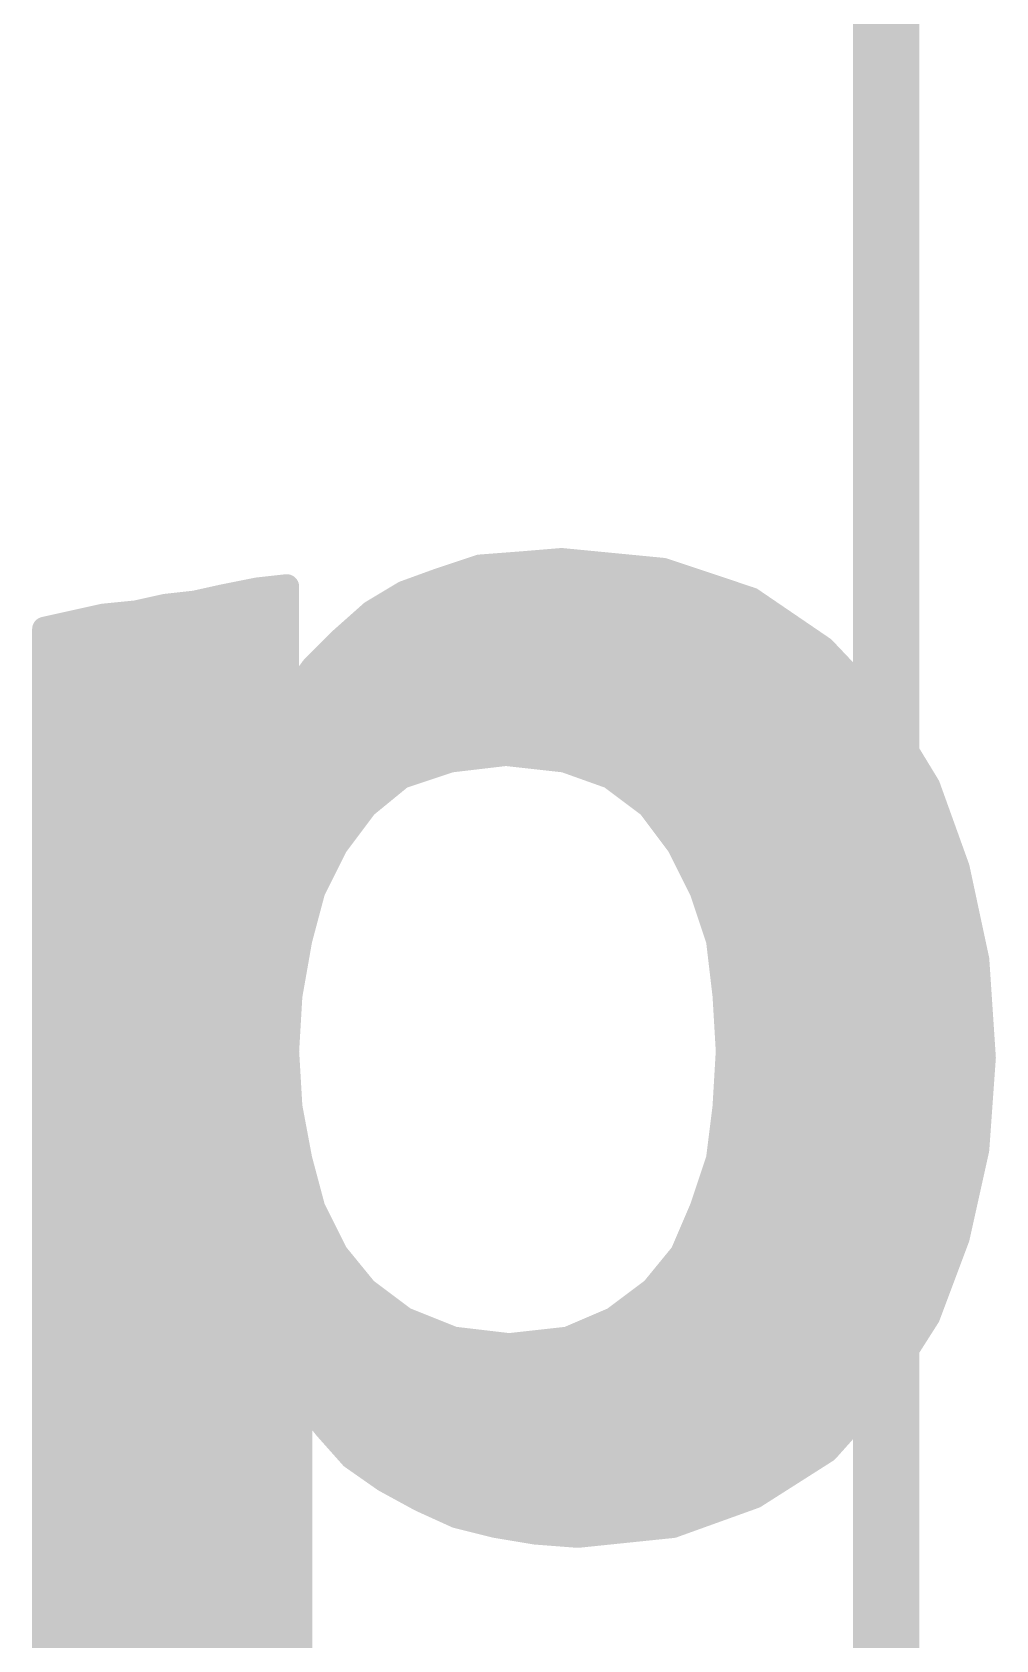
# Model space of a CAD drawing. Extents: x -0.1 to 74.4, y -25.4 to 49.6.
# Drawn here: x 31.552 to 34.498, y 24.251 to 29.165 of the extents above; entities that cross this region are included whole.
import ezdxf

# ---------------------------------------------------------------- set-up
doc = ezdxf.new("R2010")
doc.units = 0
doc.layers.add('1', color=12, linetype='CONTINUOUS')
doc.layers.add('21', color=41, linetype='CONTINUOUS')

msp = doc.modelspace()

# ---------------------------------------------------------------- linework, layer by layer
at = {"layer": '1', "const_width": 0.2032}
msp.add_lwpolyline([(34.163, 18.542), (34.163, 33.782)], dxfattribs=at)
at = {"layer": '21', "const_width": 0.0762}
for points in [[(32.92, 27.53), (33.05, 27.54)], [(33.05, 27.54), (33.17, 27.55)], [(33.17, 27.55), (33.48, 27.52)], [(32.69, 27.45), (32.8, 27.49)], [(32.8, 27.49), (32.92, 27.53)], [(32.8546, 27.5082), (33.5154, 27.5082)], [(33.48, 27.52), (33.75, 27.43)], [(32.05, 27.42), (32.14, 27.44)], [(32.14, 27.44), (32.24, 27.46)], [(32.24, 27.46), (32.33, 27.47)], [(32.33, 27.47), (32.33, 27.11)], [(32.59, 27.39), (32.69, 27.45)], [(31.77, 27.38), (31.87, 27.39)], [(31.87, 27.39), (31.96, 27.41)], [(31.96, 27.41), (32.05, 27.42)], [(32.104, 27.432), (32.33, 27.432)], [(32.5, 27.31), (32.59, 27.39)], [(32.66, 27.432), (33.744, 27.432)], [(33.75, 27.43), (33.97, 27.28)], [(31.59, 27.34), (31.68, 27.36)], [(31.59, 23.65), (31.59, 27.34)], [(31.6611, 27.3558), (32.33, 27.3558)], [(31.68, 27.36), (31.77, 27.38)], [(32.5515, 27.3558), (33.8588, 27.3558)], [(32.41, 27.22), (32.5, 27.31)], [(31.59, 27.2796), (32.33, 27.2796)], [(32.4696, 27.2796), (33.9704, 27.2796)], [(33.97, 27.28), (34.15, 27.09)], [(31.59, 27.2034), (32.33, 27.2034)], [(32.33, 27.11), (32.41, 27.22)], [(32.3979, 27.2034), (34.0426, 27.2034)], [(31.59, 27.1272), (32.33, 27.1272)], [(32.3425, 27.1272), (34.1148, 27.1272)], [(34.15, 27.09), (34.29, 26.86)], [(31.59, 27.051), (34.1737, 27.051)], [(31.59, 26.9748), (34.2201, 26.9748)], [(33, 26.96), (32.83, 26.94)], [(33.18, 26.94), (33, 26.96)], [(31.59, 26.8986), (32.7058, 26.8986)], [(32.83, 26.94), (32.68, 26.89)], [(33.32, 26.89), (33.18, 26.94)], [(33.2959, 26.8986), (34.2665, 26.8986)], [(32.68, 26.89), (32.57, 26.8)], [(33.44, 26.8), (33.32, 26.89)], [(34.29, 26.86), (34.38, 26.61)], [(31.59, 26.8224), (32.5974, 26.8224)], [(32.57, 26.8), (32.48, 26.68)], [(33.4101, 26.8224), (34.3035, 26.8224)], [(33.53, 26.68), (33.44, 26.8)], [(31.59, 26.7462), (32.5297, 26.7462)], [(33.4804, 26.7462), (34.331, 26.7462)], [(31.59, 26.67), (32.475, 26.67)], [(32.48, 26.68), (32.41, 26.54)], [(33.6, 26.54), (33.53, 26.68)], [(33.535, 26.67), (34.3584, 26.67)], [(34.38, 26.61), (34.44, 26.33)], [(31.59, 26.5938), (32.4369, 26.5938)], [(33.5731, 26.5938), (34.3835, 26.5938)], [(31.59, 26.5176), (32.404, 26.5176)], [(32.41, 26.54), (32.37, 26.39)], [(33.65, 26.39), (33.6, 26.54)], [(33.6075, 26.5176), (34.3998, 26.5176)], [(31.59, 26.4414), (32.3837, 26.4414)], [(33.6329, 26.4414), (34.4161, 26.4414)], [(31.59, 26.3652), (32.3656, 26.3652)], [(32.37, 26.39), (32.34, 26.22)], [(33.67, 26.22), (33.65, 26.39)], [(33.6529, 26.3652), (34.4325, 26.3652)], [(34.44, 26.33), (34.46, 26.03)], [(31.59, 26.289), (32.3522, 26.289)], [(33.6619, 26.289), (34.4427, 26.289)], [(31.59, 26.2128), (32.3396, 26.2128)], [(32.34, 26.22), (32.33, 26.05)], [(33.68, 26.05), (33.67, 26.22)], [(33.6704, 26.2128), (34.4478, 26.2128)], [(31.59, 26.1366), (32.3351, 26.1366)], [(33.6749, 26.1366), (34.4529, 26.1366)], [(31.59, 26.0604), (32.3306, 26.0604)], [(33.6794, 26.0604), (34.458, 26.0604)], [(32.33, 26.05), (32.34, 25.88)], [(33.67, 25.88), (33.68, 26.05)], [(33.68, 26.05), (34.46, 26.03)], [(34.46, 26.03), (33.68, 26.05)], [(34.46, 26.03), (34.44, 25.75)], [(31.59, 25.9842), (32.3339, 25.9842)], [(33.6761, 25.9842), (34.4567, 25.9842)], [(31.59, 25.908), (32.3383, 25.908)], [(32.34, 25.88), (32.37, 25.72)], [(33.65, 25.72), (33.67, 25.88)], [(33.6716, 25.908), (34.4513, 25.908)], [(31.59, 25.8318), (32.349, 25.8318)], [(33.664, 25.8318), (34.4458, 25.8318)], [(31.59, 25.7556), (32.3633, 25.7556)], [(32.37, 25.72), (32.41, 25.57)], [(33.6, 25.57), (33.65, 25.72)], [(33.6545, 25.7556), (34.4404, 25.7556)], [(34.44, 25.75), (34.38, 25.48)], [(31.59, 25.6794), (32.3808, 25.6794)], [(33.6365, 25.6794), (34.4243, 25.6794)], [(31.59, 25.6032), (32.4011, 25.6032)], [(32.41, 25.57), (32.48, 25.43)], [(33.54, 25.43), (33.6, 25.57)], [(34.29, 25.24), (33.6, 25.57)], [(33.6, 25.57), (34.29, 25.24)], [(33.6111, 25.6032), (34.4074, 25.6032)], [(31.59, 25.527), (32.4315, 25.527)], [(33.5816, 25.527), (33.6899, 25.527)], [(33.6899, 25.527), (34.3904, 25.527)], [(34.38, 25.48), (34.29, 25.24)], [(31.59, 25.4508), (32.4696, 25.4508)], [(32.48, 25.43), (32.57, 25.32)], [(33.45, 25.32), (33.54, 25.43)], [(33.5489, 25.4508), (33.8492, 25.4508)], [(33.8492, 25.4508), (34.3691, 25.4508)], [(31.59, 25.3746), (32.5253, 25.3746)], [(33.4947, 25.3746), (34.0086, 25.3746)], [(34.0086, 25.3746), (34.3405, 25.3746)], [(32.57, 25.32), (32.69, 25.23)], [(33.33, 25.23), (33.45, 25.32)], [(31.59, 25.2984), (32.5988, 25.2984)], [(33.4212, 25.2984), (34.1679, 25.2984)], [(34.1679, 25.2984), (34.3119, 25.2984)], [(31.59, 25.2222), (32.7095, 25.2222)], [(32.69, 25.23), (32.84, 25.17)], [(33.19, 25.17), (33.33, 25.23)], [(33.3118, 25.2222), (34.2787, 25.2222)], [(34.29, 25.24), (34.15, 25.02)], [(31.59, 25.146), (34.2302, 25.146)], [(32.84, 25.17), (33.01, 25.15)], [(33.01, 25.15), (33.19, 25.17)], [(31.59, 25.0698), (34.1817, 25.0698)], [(31.59, 24.9936), (32.37, 24.9936)], [(32.45, 24.9), (32.37, 25)], [(32.37, 25), (32.37, 22.96)], [(32.3751, 24.9936), (34.1264, 24.9936)], [(34.15, 25.02), (33.98, 24.83)], [(31.59, 24.9174), (32.37, 24.9174)], [(32.4361, 24.9174), (34.0582, 24.9174)], [(32.53, 24.81), (32.45, 24.9)], [(31.59, 24.8412), (32.37, 24.8412)], [(32.5023, 24.8412), (33.99, 24.8412)], [(33.98, 24.83), (33.76, 24.69)], [(32.63, 24.74), (32.53, 24.81)], [(31.59, 24.765), (32.37, 24.765)], [(32.5943, 24.765), (33.8779, 24.765)], [(32.74, 24.68), (32.63, 24.74)], [(31.59, 24.6888), (32.37, 24.6888)], [(32.7239, 24.6888), (33.7567, 24.6888)], [(33.76, 24.69), (33.51, 24.6)], [(32.85, 24.63), (32.74, 24.68)], [(31.59, 24.6126), (32.37, 24.6126)], [(32.97, 24.6), (32.85, 24.63)], [(32.9196, 24.6126), (33.545, 24.6126)], [(33.09, 24.58), (32.97, 24.6)], [(33.51, 24.6), (33.22, 24.57)], [(31.59, 24.5364), (32.37, 24.5364)], [(33.22, 24.57), (33.09, 24.58)], [(31.59, 24.4602), (32.37, 24.4602)], [(31.59, 24.384), (32.37, 24.384)], [(31.59, 24.3078), (32.37, 24.3078)], [(31.59, 24.2316), (32.37, 24.2316)]]:
    msp.add_lwpolyline(points, dxfattribs=at)
at = {"layer": '21', "const_width": 0.0381}
for points in [[(33.0484, 27.559, 1), (33.0516, 27.521)], [(33.0515, 27.521, 1), (33.0485, 27.559)], [(33.1718, 27.569, 1), (33.1682, 27.531)], [(33.1716, 27.531, 1), (33.1684, 27.569)], [(32.794, 27.5081, 1), (32.806, 27.4719)], [(32.8065, 27.4721, 1), (32.7935, 27.5079)], [(32.8546, 27.5273, 1), (32.8546, 27.4892)], [(32.9185, 27.549, 1), (32.9215, 27.511)], [(32.926, 27.5119, 1), (32.914, 27.5481)], [(33.486, 27.5381, 1), (33.474, 27.5019)], [(33.4782, 27.501, 1), (33.4818, 27.539)], [(33.5154, 27.4892, 1), (33.5154, 27.5273)], [(32.1363, 27.4587, 1), (32.1437, 27.4213)], [(32.1441, 27.4214, 1), (32.1359, 27.4586)], [(32.2379, 27.4789, 1), (32.2421, 27.4411)], [(32.2437, 27.4413, 1), (32.2363, 27.4787)], [(32.349, 27.47, 1), (32.3109, 27.47)], [(32.3321, 27.4511, 1), (32.3279, 27.4889)], [(32.6835, 27.4679, 1), (32.6965, 27.4321)], [(32.6998, 27.4337, 1), (32.6802, 27.4663)], [(31.8659, 27.4086, 1), (31.8741, 27.3714)], [(31.8719, 27.371, 1), (31.8681, 27.409)], [(31.9579, 27.4289, 1), (31.9621, 27.3911)], [(31.9641, 27.3914, 1), (31.9559, 27.4286)], [(32.0459, 27.4386, 1), (32.0541, 27.4014)], [(32.0521, 27.4011, 1), (32.0479, 27.4389)], [(32.104, 27.4511, 1), (32.104, 27.413)], [(32.33, 27.413, 1), (32.33, 27.4511)], [(32.5802, 27.4063, 1), (32.5998, 27.3737)], [(32.6027, 27.3758, 1), (32.5773, 27.4042)], [(32.66, 27.4511, 1), (32.66, 27.413)], [(33.7607, 27.4457, 1), (33.7393, 27.4143)], [(33.744, 27.413, 1), (33.744, 27.4511)], [(33.744, 27.4119, 1), (33.756, 27.4481)], [(31.609, 27.34, 1), (31.5709, 27.34)], [(31.5859, 27.3586, 1), (31.5941, 27.3214)], [(31.6611, 27.3749, 1), (31.6611, 27.3368)], [(31.6759, 27.3786, 1), (31.6841, 27.3414)], [(31.6841, 27.3414, 1), (31.6759, 27.3786)], [(31.7681, 27.399, 1), (31.7719, 27.361)], [(31.7741, 27.3614, 1), (31.7659, 27.3986)], [(32.33, 27.3368, 1), (32.33, 27.3749)], [(32.5515, 27.3749, 1), (32.5515, 27.3368)], [(33.8588, 27.3368, 1), (33.8588, 27.3749)], [(32.4873, 27.3242, 1), (32.5127, 27.2958)], [(32.5135, 27.2965, 1), (32.4865, 27.3235)], [(31.59, 27.2987, 1), (31.59, 27.2606)], [(32.33, 27.2606, 1), (32.33, 27.2987)], [(32.4696, 27.2987, 1), (32.4696, 27.2606)], [(33.9838, 27.2931, 1), (33.9562, 27.2669)], [(33.9593, 27.2643, 1), (33.9807, 27.2957)], [(33.9704, 27.2606, 1), (33.9704, 27.2987)], [(31.59, 27.2225, 1), (31.59, 27.1844)], [(32.33, 27.1844, 1), (32.33, 27.2225)], [(32.3979, 27.2225, 1), (32.3979, 27.1844)], [(32.3965, 27.2335, 1), (32.4235, 27.2065)], [(32.4254, 27.2088, 1), (32.3946, 27.2312)], [(34.0426, 27.1844, 1), (34.0426, 27.2225)], [(31.59, 27.1463, 1), (31.59, 27.1082)], [(32.3109, 27.11, 1), (32.349, 27.11)], [(32.3146, 27.1212, 1), (32.3454, 27.0988)], [(32.3425, 27.1463, 1), (32.3425, 27.1082)], [(32.33, 27.1082, 1), (32.33, 27.1463)], [(34.1148, 27.1082, 1), (34.1148, 27.1463)], [(34.1663, 27.0999, 1), (34.1337, 27.0801)], [(31.59, 27.0701, 1), (31.59, 27.032)], [(34.1362, 27.0769, 1), (34.1638, 27.1031)], [(34.1737, 27.032, 1), (34.1737, 27.0701)], [(31.59, 26.9939, 1), (31.59, 26.9558)], [(33.0021, 26.9789, 1), (32.9979, 26.9411)], [(33.0022, 26.9411, 1), (32.9978, 26.9789)], [(34.2201, 26.9558, 1), (34.2201, 26.9939)], [(31.59, 26.9177, 1), (31.59, 26.8796)], [(32.7058, 26.8796, 1), (32.7058, 26.9177)], [(32.8278, 26.9589, 1), (32.8322, 26.9211)], [(32.836, 26.9219, 1), (32.824, 26.9581)], [(33.1864, 26.9579, 1), (33.1736, 26.9221)], [(33.1779, 26.9211, 1), (33.1821, 26.9589)], [(33.2959, 26.9177, 1), (33.2959, 26.8796)], [(34.2665, 26.8796, 1), (34.2665, 26.9177)], [(32.674, 26.9081, 1), (32.686, 26.8719)], [(32.6921, 26.8753, 1), (32.6679, 26.9047)], [(33.3314, 26.9052, 1), (33.3086, 26.8748)], [(33.3136, 26.8721, 1), (33.3264, 26.9079)], [(34.3079, 26.8665, 1), (34.2721, 26.8535)], [(34.2737, 26.8501, 1), (34.3063, 26.8699)], [(31.59, 26.8415, 1), (31.59, 26.8034)], [(32.5579, 26.8147, 1), (32.5821, 26.7853)], [(32.5852, 26.7886, 1), (32.5548, 26.8114)], [(32.5974, 26.8034, 1), (32.5974, 26.8415)], [(33.4101, 26.8415, 1), (33.4101, 26.8034)], [(33.4552, 26.8114, 1), (33.4248, 26.7886)], [(33.4286, 26.7848, 1), (33.4514, 26.8152)], [(34.3035, 26.8034, 1), (34.3035, 26.8415)], [(31.59, 26.7653, 1), (31.59, 26.7272)], [(32.5297, 26.7272, 1), (32.5297, 26.7653)], [(33.4804, 26.7653, 1), (33.4804, 26.7272)], [(34.331, 26.7272, 1), (34.331, 26.7653)], [(31.59, 26.6891, 1), (31.59, 26.651)], [(32.4648, 26.6914, 1), (32.4952, 26.6686)], [(32.497, 26.6715, 1), (32.463, 26.6885)], [(32.475, 26.651, 1), (32.475, 26.6891)], [(33.547, 26.6885, 1), (33.513, 26.6715)], [(33.5148, 26.6686, 1), (33.5452, 26.6914)], [(33.535, 26.6891, 1), (33.535, 26.651)], [(34.3584, 26.651, 1), (34.3584, 26.6891)], [(34.3986, 26.614, 1), (34.3614, 26.606)], [(31.59, 26.6129, 1), (31.59, 26.5748)], [(32.4369, 26.5748, 1), (32.4369, 26.6129)], [(33.5731, 26.6129, 1), (33.5731, 26.5748)], [(34.3621, 26.6035, 1), (34.3979, 26.6165)], [(34.3835, 26.5748, 1), (34.3835, 26.6129)], [(31.59, 26.5367, 1), (31.59, 26.4986)], [(32.393, 26.5485, 1), (32.427, 26.5315)], [(32.4284, 26.5351, 1), (32.3916, 26.5449)], [(32.404, 26.4986, 1), (32.404, 26.5367)], [(33.6181, 26.546, 1), (33.5819, 26.534)], [(33.583, 26.5315, 1), (33.617, 26.5485)], [(33.6075, 26.5367, 1), (33.6075, 26.4986)], [(34.3998, 26.4986, 1), (34.3998, 26.5367)], [(31.59, 26.4605, 1), (31.59, 26.4224)], [(32.3837, 26.4224, 1), (32.3837, 26.4605)], [(33.6329, 26.4605, 1), (33.6329, 26.4224)], [(34.4161, 26.4224, 1), (34.4161, 26.4605)], [(31.59, 26.3843, 1), (31.59, 26.3462)], [(32.3516, 26.3949, 1), (32.3884, 26.3851)], [(32.3888, 26.3867, 1), (32.3512, 26.3933)], [(32.3656, 26.3462, 1), (32.3656, 26.3843)], [(33.6689, 26.3922, 1), (33.6311, 26.3878)], [(33.6319, 26.384, 1), (33.6681, 26.396)], [(33.6529, 26.3843, 1), (33.6529, 26.3462)], [(34.4325, 26.3462, 1), (34.4325, 26.3843)], [(34.459, 26.3313, 1), (34.421, 26.3287)], [(34.4214, 26.326, 1), (34.4586, 26.334)], [(31.59, 26.3081, 1), (31.59, 26.27)], [(32.3522, 26.27, 1), (32.3522, 26.3081)], [(33.6619, 26.3081, 1), (33.6619, 26.27)], [(34.4427, 26.27, 1), (34.4427, 26.3081)], [(31.59, 26.2319, 1), (31.59, 26.1938)], [(32.359, 26.2189, 1), (32.321, 26.2211)], [(32.3396, 26.1938, 1), (32.3396, 26.2319)], [(33.689, 26.2211, 1), (33.651, 26.2189)], [(33.6704, 26.2319, 1), (33.6704, 26.1938)], [(34.4478, 26.1938, 1), (34.4478, 26.2319)], [(32.3212, 26.2233, 1), (32.3588, 26.2167)], [(33.6511, 26.2178, 1), (33.6889, 26.2222)], [(31.59, 26.1557, 1), (31.59, 26.1176)], [(32.3351, 26.1176, 1), (32.3351, 26.1557)], [(33.6749, 26.1557, 1), (33.6749, 26.1176)], [(34.4529, 26.1176, 1), (34.4529, 26.1557)], [(31.59, 26.0795, 1), (31.59, 26.0414)], [(32.3306, 26.0414, 1), (32.3306, 26.0795)], [(33.6794, 26.0795, 1), (33.6794, 26.0414)], [(34.458, 26.0414, 1), (34.458, 26.0795)], [(32.349, 26.0511, 1), (32.311, 26.0489)], [(32.311, 26.0511, 1), (32.349, 26.0489)], [(33.6805, 26.069, 1), (33.6795, 26.031)], [(33.6805, 26.069, 1), (33.6795, 26.031)], [(33.699, 26.0489, 1), (33.661, 26.0511)], [(33.661, 26.0489, 1), (33.699, 26.0511)], [(34.479, 26.0286, 1), (34.441, 26.0314)], [(34.441, 26.0287, 1), (34.479, 26.0313)], [(34.4595, 26.011, 1), (34.4605, 26.049)], [(34.4595, 26.011, 1), (34.4605, 26.049)], [(31.59, 26.0033, 1), (31.59, 25.9652)], [(32.3339, 25.9652, 1), (32.3339, 26.0033)], [(33.6761, 26.0033, 1), (33.6761, 25.9652)], [(34.4567, 25.9652, 1), (34.4567, 26.0033)], [(31.59, 25.9271, 1), (31.59, 25.889)], [(32.3587, 25.8835, 1), (32.3213, 25.8765)], [(32.321, 25.8789, 1), (32.359, 25.8811)], [(32.3383, 25.889, 1), (32.3383, 25.9271)], [(33.651, 25.8811, 1), (33.689, 25.8789)], [(33.6889, 25.8776, 1), (33.6511, 25.8824)], [(33.6716, 25.9271, 1), (33.6716, 25.889)], [(34.4513, 25.889, 1), (34.4513, 25.9271)], [(31.59, 25.8509, 1), (31.59, 25.8128)], [(32.349, 25.8128, 1), (32.349, 25.8509)], [(33.664, 25.8509, 1), (33.664, 25.8128)], [(34.4458, 25.8128, 1), (34.4458, 25.8509)], [(31.59, 25.7747, 1), (31.59, 25.7366)], [(32.3884, 25.7249, 1), (32.3516, 25.7151)], [(32.3633, 25.7366, 1), (32.3633, 25.7747)], [(33.6681, 25.714, 1), (33.6319, 25.726)], [(33.6545, 25.7747, 1), (33.6545, 25.7366)], [(34.421, 25.7514, 1), (34.459, 25.7486)], [(34.4586, 25.7459, 1), (34.4214, 25.7541)], [(34.4404, 25.7366, 1), (34.4404, 25.7747)], [(31.59, 25.6985, 1), (31.59, 25.6604)], [(32.3513, 25.7165, 1), (32.3887, 25.7235)], [(32.3808, 25.6604, 1), (32.3808, 25.6985)], [(33.6365, 25.6985, 1), (33.6365, 25.6604)], [(33.6311, 25.7224, 1), (33.6689, 25.7176)], [(34.4243, 25.6604, 1), (34.4243, 25.6985)], [(31.59, 25.6223, 1), (31.59, 25.5842)], [(32.427, 25.5785, 1), (32.393, 25.5615)], [(32.4011, 25.5842, 1), (32.4011, 25.6223)], [(33.6082, 25.5872, 1), (33.5918, 25.5528)], [(33.6082, 25.5872, 1), (33.5918, 25.5528)], [(33.6175, 25.5625, 1), (33.5825, 25.5775)], [(33.6111, 25.6223, 1), (33.6111, 25.5842)], [(34.4074, 25.5842, 1), (34.4074, 25.6223)], [(31.59, 25.5461, 1), (31.59, 25.508)], [(32.3916, 25.5651, 1), (32.4284, 25.5749)], [(32.4315, 25.508, 1), (32.4315, 25.5461)], [(33.5816, 25.5461, 1), (33.5816, 25.508)], [(33.5819, 25.576, 1), (33.6181, 25.564)], [(33.6899, 25.5461, 1), (33.6899, 25.508)], [(33.6899, 25.508, 1), (33.6899, 25.5461)], [(34.3904, 25.508, 1), (34.3904, 25.5461)], [(34.3978, 25.4733, 1), (34.3622, 25.4867)], [(31.59, 25.4699, 1), (31.59, 25.4318)], [(32.4947, 25.4421, 1), (32.4653, 25.4179)], [(32.463, 25.4215, 1), (32.497, 25.4385)], [(32.4696, 25.4318, 1), (32.4696, 25.4699)], [(33.5225, 25.4375, 1), (33.5575, 25.4225)], [(33.5547, 25.4179, 1), (33.5253, 25.4421)], [(33.5489, 25.4699, 1), (33.5489, 25.4318)], [(33.8492, 25.4699, 1), (33.8492, 25.4318)], [(33.8492, 25.4318, 1), (33.8492, 25.4699)], [(34.3614, 25.4841, 1), (34.3986, 25.4759)], [(34.3691, 25.4318, 1), (34.3691, 25.4699)], [(31.59, 25.3937, 1), (31.59, 25.3556)], [(32.5253, 25.3556, 1), (32.5253, 25.3937)], [(33.4947, 25.3937, 1), (33.4947, 25.3556)], [(34.0086, 25.3937, 1), (34.0086, 25.3556)], [(34.0086, 25.3556, 1), (34.0086, 25.3937)], [(34.3405, 25.3556, 1), (34.3405, 25.3937)], [(32.5814, 25.3352, 1), (32.5586, 25.3048)], [(33.4614, 25.3048, 1), (33.4386, 25.3352)], [(31.59, 25.3175, 1), (31.59, 25.2794)], [(32.5553, 25.3079, 1), (32.5847, 25.3321)], [(32.5988, 25.2794, 1), (32.5988, 25.3175)], [(33.4212, 25.3175, 1), (33.4212, 25.2794)], [(33.4353, 25.3321, 1), (33.4647, 25.3079)], [(34.1679, 25.3175, 1), (34.1679, 25.2794)], [(34.1679, 25.2794, 1), (34.1679, 25.3175)], [(34.3119, 25.2794, 1), (34.3119, 25.3175)], [(31.59, 25.2413, 1), (31.59, 25.2032)], [(32.6971, 25.2477, 1), (32.6829, 25.2123)], [(32.6786, 25.2148, 1), (32.7014, 25.2452)], [(32.7095, 25.2032, 1), (32.7095, 25.2413)], [(33.3118, 25.2413, 1), (33.3118, 25.2032)], [(33.3186, 25.2452, 1), (33.3414, 25.2148)], [(33.3375, 25.2125, 1), (33.3225, 25.2475)], [(34.2722, 25.2467, 1), (34.3078, 25.2333)], [(34.3061, 25.2298, 1), (34.2739, 25.2502)], [(34.2787, 25.2032, 1), (34.2787, 25.2413)], [(34.2818, 25.2228, 1), (34.2982, 25.2572)], [(34.2818, 25.2228, 1), (34.2982, 25.2572)], [(31.59, 25.1651, 1), (31.59, 25.127)], [(32.8422, 25.1889, 1), (32.8378, 25.1511)], [(32.8329, 25.1523, 1), (32.8471, 25.1877)], [(33.0079, 25.1689, 1), (33.0121, 25.1311)], [(33.0078, 25.1311, 1), (33.0122, 25.1689)], [(33.1825, 25.1875, 1), (33.1975, 25.1525)], [(33.1921, 25.1511, 1), (33.1879, 25.1889)], [(34.2302, 25.127, 1), (34.2302, 25.1651)], [(31.59, 25.0889, 1), (31.59, 25.0508)], [(34.1817, 25.0508, 1), (34.1817, 25.0889)], [(31.59, 25.0127, 1), (31.59, 24.9746)], [(32.3849, 25.0119, 1), (32.3551, 24.9881)], [(32.3891, 25, 1), (32.351, 25)], [(32.3751, 25.0127, 1), (32.3751, 24.9746)], [(32.37, 24.9746, 1), (32.37, 25.0127)], [(34.1264, 24.9746, 1), (34.1264, 25.0127)], [(34.1339, 25.0302, 1), (34.1661, 25.0098)], [(34.1642, 25.0073, 1), (34.1358, 25.0327)], [(31.59, 24.9365, 1), (31.59, 24.8984)], [(32.37, 24.8984, 1), (32.37, 24.9365)], [(32.4361, 24.9365, 1), (32.4361, 24.8984)], [(32.4642, 24.9127, 1), (32.4358, 24.8873)], [(32.4351, 24.8881, 1), (32.4649, 24.9119)], [(34.0582, 24.8984, 1), (34.0582, 24.9365)], [(31.59, 24.8603, 1), (31.59, 24.8222)], [(32.37, 24.8222, 1), (32.37, 24.8603)], [(32.5023, 24.8603, 1), (32.5023, 24.8222)], [(33.9902, 24.8139, 1), (33.9698, 24.8461)], [(33.99, 24.8222, 1), (33.99, 24.8603)], [(32.5409, 24.8256, 1), (32.5191, 24.7944)], [(32.5158, 24.7973, 1), (32.5442, 24.8227)], [(33.9658, 24.8427, 1), (33.9942, 24.8173)], [(31.59, 24.7841, 1), (31.59, 24.746)], [(32.37, 24.746, 1), (32.37, 24.7841)], [(32.5943, 24.7841, 1), (32.5943, 24.746)], [(32.6391, 24.7567, 1), (32.6209, 24.7233)], [(32.6191, 24.7244, 1), (32.6409, 24.7556)], [(33.8779, 24.746, 1), (33.8779, 24.7841)], [(31.59, 24.7079, 1), (31.59, 24.6698)], [(32.37, 24.6698, 1), (32.37, 24.7079)], [(32.7239, 24.7079, 1), (32.7239, 24.6698)], [(33.7498, 24.7061, 1), (33.7702, 24.6739)], [(33.7665, 24.6721, 1), (33.7535, 24.7079)], [(33.7567, 24.6698, 1), (33.7567, 24.7079)], [(32.7479, 24.6973, 1), (32.7321, 24.6627)], [(32.7309, 24.6633, 1), (32.7491, 24.6967)], [(31.59, 24.6317, 1), (31.59, 24.5936)], [(32.37, 24.5936, 1), (32.37, 24.6317)], [(32.8546, 24.6485, 1), (32.8454, 24.6115)], [(32.8421, 24.6127, 1), (32.8579, 24.6473)], [(32.9196, 24.6317, 1), (32.9196, 24.5936)], [(32.9731, 24.6188, 1), (32.9669, 24.5812)], [(32.9654, 24.5815, 1), (32.9746, 24.6185)], [(33.5035, 24.6179, 1), (33.5165, 24.5821)], [(33.512, 24.5811, 1), (33.508, 24.6189)], [(33.545, 24.5936, 1), (33.545, 24.6317)], [(31.59, 24.5555, 1), (31.59, 24.5174)], [(32.37, 24.5174, 1), (32.37, 24.5555)], [(33.0915, 24.599, 1), (33.0885, 24.561)], [(33.0869, 24.5612, 1), (33.0931, 24.5988)], [(33.218, 24.5889, 1), (33.222, 24.5511)], [(33.2185, 24.551, 1), (33.2215, 24.589)], [(31.59, 24.4793, 1), (31.59, 24.4412)], [(32.37, 24.4412, 1), (32.37, 24.4793)], [(31.59, 24.4031, 1), (31.59, 24.365)], [(32.37, 24.365, 1), (32.37, 24.4031)], [(31.59, 24.3269, 1), (31.59, 24.2888)], [(32.37, 24.2888, 1), (32.37, 24.3269)], [(31.59, 24.2507, 1), (31.59, 24.2126)], [(32.37, 24.2126, 1), (32.37, 24.2507)]]:
    msp.add_lwpolyline(points, format="xyb", dxfattribs=at)

doc.saveas('drawing.dxf')
